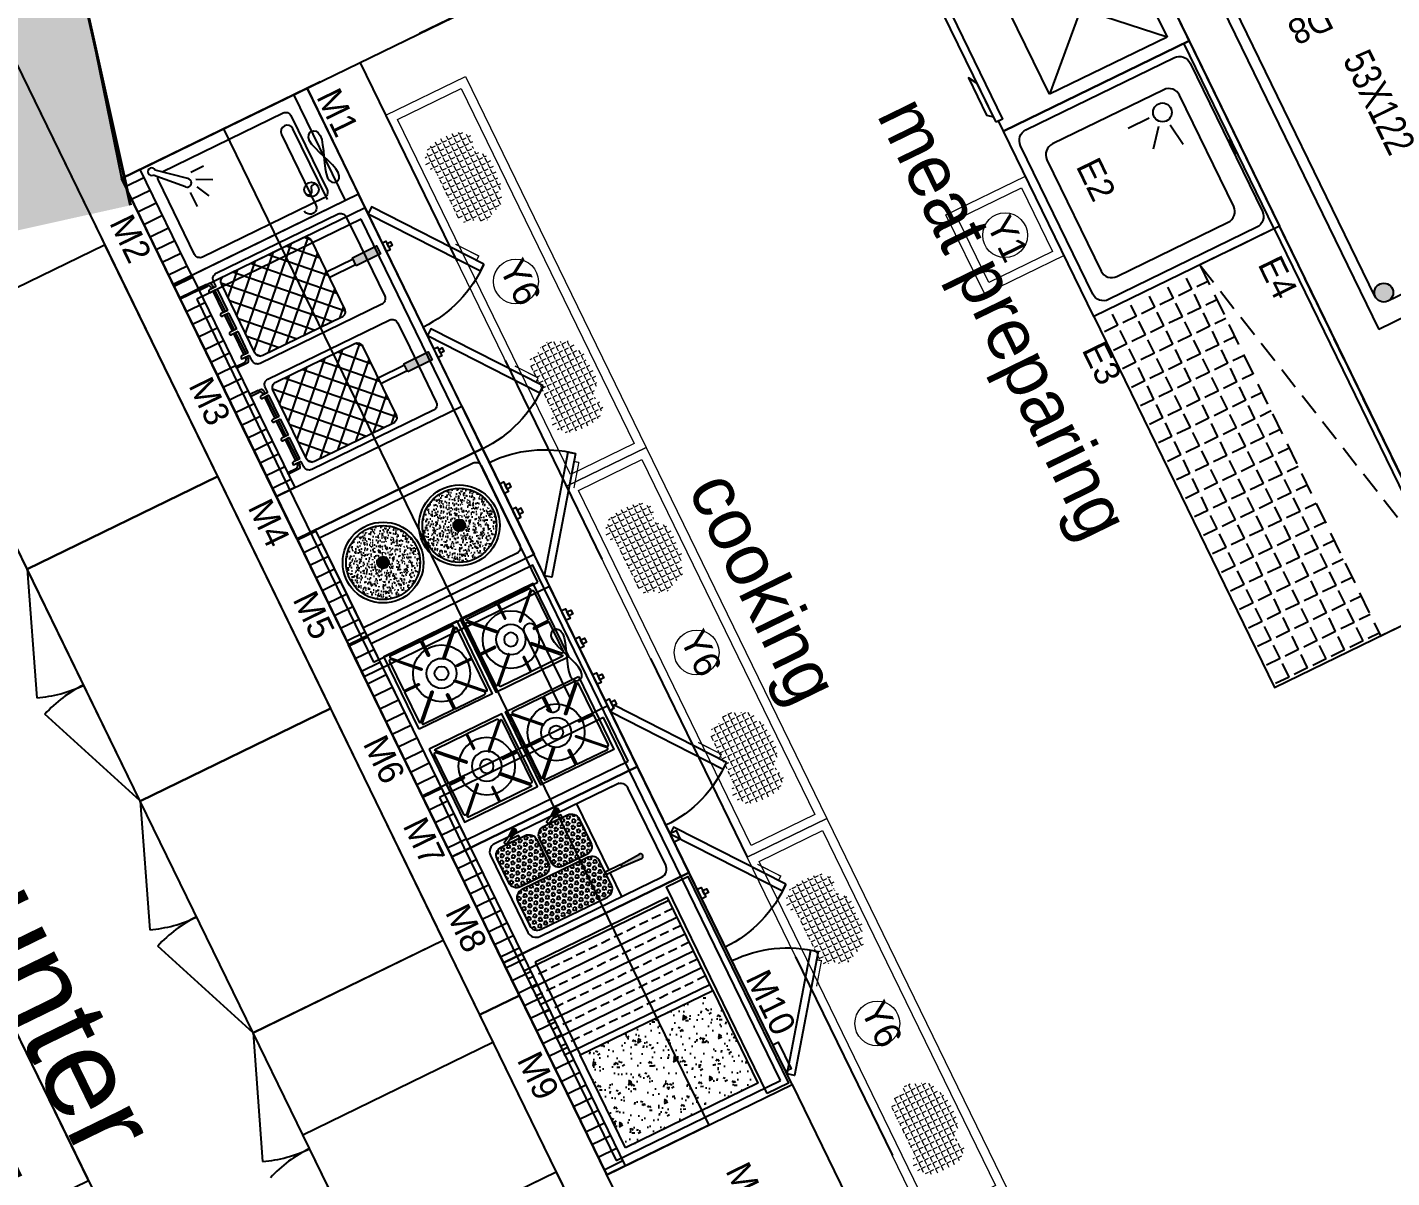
# Model space of a CAD drawing. Header units: millimetres. Extents: x 32582 to 41721, y -247935 to -234947.
# Drawn here: x 38677.3 to 39140.2, y -244604.9 to -244214.6 of the extents above; entities that cross this region are included whole.
import ezdxf
from ezdxf.enums import TextEntityAlignment as Align

# ---------------------------------------------------------------- set-up
doc = ezdxf.new("R2010")
doc.units = ezdxf.units.MM
doc.header["$LTSCALE"] = 300
doc.header["$MEASUREMENT"] = 0
for name, pattern in [('DASHED', [19.05, 12.7, -6.35]), ('DGN Style 4', [1.902655, 0.950733, -0.475367, 0.001188, -0.475367]), ('HIDDEN', [0.375, 0.25, -0.125]), ('HIDDENX2', [19.05, 12.7, -6.35])]:
    doc.linetypes.add(name, pattern=pattern)
for name, color, linetype in [('002 Çizgi', 7, 'Continuous'), ('CIHAZ', 2, 'Continuous'), ('I-FURNITURE', 2, 'Continuous'), ('ID-facade', 1, 'Continuous'), ('kapı ABD', 55, 'Continuous'), ('Kitchen-wall', 3, 'Continuous'), ('Kıtc-002 Çizgi', 7, 'Continuous'), ('S2000-002 Çizgi', 7, 'Continuous'), ('Sktürk_Çizgi', 7, 'Continuous')]:
    doc.layers.add(name, color=color, linetype=linetype)
for name, color, linetype, lineweight in [('A-_FNSH----_H-', 8, 'Continuous', 0), ('G-GRID_A', 1, 'DGN Style 4', 0), ('GRC-yer ızgarası', 40, 'Continuous', 15), ('MINORTEXT', 1, 'Continuous', 13), ('TDME_Fave_column_L3$0$A-_CONC----_E-', 3, 'Continuous', 40)]:
    doc.layers.add(name, color=color, linetype=linetype, lineweight=lineweight)
doc.layers.add('LEASE LINE', color=7, linetype='DGN Style 4', lineweight=30, true_color=0xf60929)
doc.styles.add('MINORTEXT', font='arial.ttf', dxfattribs={"height": 0.36})
doc.styles.get("Standard").update_dxf_attribs({"font": 'arial.ttf'})
doc.styles.add('style1', font='turkce.shx', dxfattribs={"height": 100})
doc.styles.add('TAKSİM', font='GOTHIC.TTF', dxfattribs={"height": 20})

# ---------------------------------------------------------------- blocks, each defined once
blk = doc.blocks.new('A$C0F9524AD')
at = {"layer": 'Sktürk_Çizgi'}
for points in [[(28.7, 57.61, 1), (27.03, 57.61), (27.4, 50.35), (28.33, 50.35)], [(2.19, 39.17, 1), (0.72, 38.39), (2.1, 36.57), (2.93, 37.01)], [(2.19, 23.14, 1), (0.72, 22.36), (2.1, 20.54), (2.93, 20.97)]]:
    blk.add_hatch(color=256, dxfattribs=at).paths.add_polyline_path(points)
h = blk.add_hatch(dxfattribs=at)
h.set_pattern_fill('HEX', color=256, scale=0.2, angle=180, style=0)
h.set_pattern_definition([(360, (-3709.6624, 5056.9235), (-1e-16, -1.099852), [0.635, -1.27]), (240, (-3709.6624, 5056.9235), (-0.95249977, 0.549926), [0.635, -1.27]), (300, (-3709.0274, 5056.9235), (-0.95249977, -0.549926), [0.635, -1.27])])
h.paths.add_polyline_path([(16.36, 29.47, 0.414214), (19.36, 32.47), (19.36, 41.47, 0.414214), (16.36, 44.47), (7.36, 44.47, 0.414214), (4.36, 41.47), (4.36, 32.47, 0.414214), (7.36, 29.47)])
h = blk.add_hatch(dxfattribs=at)
h.set_pattern_fill('HEX', color=256, scale=0.2, angle=180, style=0)
h.set_pattern_definition([(180, (3749.3886, 5040.9235), (-1e-16, -1.099852), [0.635, -1.27]), (300, (3749.3886, 5040.9235), (0.95249977, 0.549926), [0.635, -1.27]), (240, (3748.7536, 5040.9235), (0.95249977, -0.549926), [0.635, -1.27])])
h.paths.add_polyline_path([(32.36, 13.47, 0.414214), (35.36, 16.47), (35.36, 41.47, 0.414214), (32.36, 44.47), (23.36, 44.47, 0.414214), (20.36, 41.47), (20.36, 16.47, 0.414214), (23.36, 13.47)])
h = blk.add_hatch(dxfattribs=at)
h.set_pattern_fill('HEX', color=256, scale=0.2, angle=180, style=0)
h.set_pattern_definition([(360, (-3709.6624, 5040.9235), (-1e-16, -1.099852), [0.635, -1.27]), (240, (-3709.6624, 5040.9235), (-0.95249977, 0.549926), [0.635, -1.27]), (300, (-3709.0274, 5040.9235), (-0.95249977, -0.549926), [0.635, -1.27])])
h.paths.add_polyline_path([(16.36, 13.47, 0.414214), (19.36, 16.47), (19.36, 25.47, 0.414214), (16.36, 28.47), (7.36, 28.47, 0.414214), (4.36, 25.47), (4.36, 16.47, 0.414214), (7.36, 13.47)])
h = blk.add_hatch(dxfattribs=at)
h.set_pattern_fill('ANSI31', color=256, scale=1.5, angle=225, style=0)
h.set_pattern_definition([(270, (3692.638, 5064.124), (4.7625, -1e-15), [])])
h.paths.add_polyline_path([(0, 7), (0, 0), (40, 0), (40, 7)])
for p, q in [((27.4, 50.35), (27.03, 57.61)), ((28.33, 50.35), (28.7, 57.61)), ((27.4, 50.35), (28.33, 50.35)), ((27.4, 45.97), (2.32, 45.97)), ((37.32, 45.97), (28.33, 45.97)), ((2.1, 36.57), (0.72, 38.39)), ((2.93, 37.01), (2.19, 39.17)), ((2.1, 36.57), (2.93, 37.01)), ((2.1, 20.54), (0.72, 22.36)), ((2.1, 20.54), (2.93, 20.97)), ((2.93, 20.97), (2.19, 23.14))]:
    blk.add_line(p, q, dxfattribs=at)
for points in [[(40, 70), (0, 70), (0, 0), (40, 0)], [(28.5, 70), (25.22, 70), (25.22, 72.31), (28.5, 72.31)], [(40, 0), (0, 0), (0, 7), (40, 7)]]:
    blk.add_lwpolyline(points, close=True, dxfattribs=at)
for points in [[(37.32, 52.32), (37.32, 60.97, 0.414214), (34.32, 63.97), (5.32, 63.97, 0.414214), (2.32, 60.97), (2.32, 52.4)], [(2.32, 61.97), (2.32, 14.97, 0.414214), (5.32, 11.97), (34.32, 11.97, 0.414214), (37.32, 14.97), (37.32, 52.32)]]:
    blk.add_lwpolyline(points, format="xyb", dxfattribs=at)
for points in [[(27.4, 50.35), (27.4, 44.47), (28.33, 44.47), (28.33, 50.35)], [(4.28, 34.46), (4.28, 39.54), (3.34, 39.54), (3.34, 36.22)], [(4.28, 38.95), (4.28, 39.54)], [(2.1, 36.57), (3.45, 34.03), (4.28, 34.46), (2.93, 37.01)], [(4.28, 18.43), (4.28, 23.51), (3.34, 23.51), (3.34, 20.19)], [(4.28, 22.92), (4.28, 23.51)], [(2.1, 20.54), (3.45, 17.99), (4.28, 18.43), (2.93, 20.97)]]:
    blk.add_lwpolyline(points, dxfattribs=at)
for points in [[(7.36, 44.47), (16.36, 44.47, -0.414214), (19.36, 41.47), (19.36, 32.47, -0.414214), (16.36, 29.47), (7.36, 29.47, -0.414214), (4.36, 32.47), (4.36, 41.47, -0.414214)], [(32.36, 44.47), (23.36, 44.47, 0.414214), (20.36, 41.47), (20.36, 16.47, 0.414214), (23.36, 13.47), (32.36, 13.47, 0.414214), (35.36, 16.47), (35.36, 41.47, 0.414214)], [(7.36, 28.47), (16.36, 28.47, -0.414214), (19.36, 25.47), (19.36, 16.47, -0.414214), (16.36, 13.47), (7.36, 13.47, -0.414214), (4.36, 16.47), (4.36, 25.47, -0.414214)]]:
    blk.add_lwpolyline(points, format="xyb", close=True, dxfattribs=at)
for centre, start, end in [((27.86, 57.61), 341.437, 198.563), ((1.46, 38.78), 9.3801, 226.506), ((1.46, 22.75), 9.3801, 226.506)]:
    blk.add_arc(centre, 0.835, start, end, dxfattribs=at)
blk = doc.blocks.new('A$C604B7618')
at = {"layer": 'Kıtc-002 Çizgi'}
blk.add_lwpolyline([(0, 30.57), (30.57, 30.57), (30.57, 0), (0, 0), (0, 30.57)], dxfattribs=at)
blk.add_lwpolyline([(15.55, 29.52), (15.55, 23.44, -0.414214), (15.34, 23.23), (15.23, 23.23, -0.414214), (15.02, 23.44), (15.02, 29.52), (2.68, 29.52, 0.668179), (2.31, 28.63), (10.81, 20.13, -0.810443), (10.38, 19.82), (1.59, 28.61, 0.668179), (1.05, 28.39), (1.05, 15.55), (7.13, 15.55, -0.414214), (7.34, 15.34), (7.34, 15.23, -0.414214), (7.13, 15.02), (1.05, 15.02), (1.05, 2.68, 0.668179), (1.94, 2.31), (10.43, 10.81, -0.810443), (10.75, 10.38), (1.96, 1.59, 0.668179), (2.18, 1.05), (15.02, 1.05), (15.02, 7.13, -0.414214), (15.23, 7.34), (15.34, 7.34, -0.414214), (15.55, 7.13), (15.55, 1.05), (27.88, 1.05, 0.668179), (28.26, 1.94), (19.76, 10.43, -0.810443), (20.19, 10.75), (28.98, 1.96, 0.668179), (29.52, 2.18), (29.52, 15.02), (23.44, 15.02, -0.414214), (23.23, 15.23), (23.23, 15.34, -0.414214), (23.44, 15.55), (29.52, 15.55), (29.52, 28.39, 0.668179), (28.98, 28.61), (20.19, 19.82, -0.810443), (19.76, 20.13), (28.26, 28.63, 0.668179), (27.88, 29.52)], format="xyb", close=True, dxfattribs=at)
for radius in [10.75, 5.66, 2.6]:
    blk.add_circle((15.28, 13.8), radius, dxfattribs=at)
blk = doc.blocks.new('A$C7A250C34')
at = {"layer": 'S2000-002 Çizgi'}
h = blk.add_hatch(dxfattribs=at)
h.set_pattern_fill('ANSI31', color=256, scale=1.5, angle=45, style=0)
h.set_pattern_definition([(90, (-2508.419, -6412.801), (-4.7625, 9e-16), [])])
h.paths.add_polyline_path([(0, 72.92), (0, 65.92), (80, 65.92), (80, 72.92)])
for points in [[(0, 2.92), (80, 2.92), (80, 72.92), (0, 72.92)], [(80, 65.92), (0, 65.92), (0, 72.92), (80, 72.92)], [(3, 4.92), (77, 4.92), (77, 65.92), (3, 65.92)], [(21.2, 2.92), (24.84, 2.92), (24.84, 1.46), (21.2, 1.46)], [(22.17, 1.46), (23.62, 1.46), (23.62, 0), (22.17, 0)], [(31.05, 2.92), (34.69, 2.92), (34.69, 1.46), (31.05, 1.46)], [(32.02, 1.46), (33.47, 1.46), (33.47, 0), (32.02, 0)], [(44.56, 2.92), (48.2, 2.92), (48.2, 1.46), (44.56, 1.46)], [(45.52, 1.46), (46.98, 1.46), (46.98, 0), (45.52, 0)], [(55.2, 2.92), (58.84, 2.92), (58.84, 1.46), (55.2, 1.46)], [(56.16, 1.46), (57.62, 1.46), (57.62, 0), (56.16, 0)]]:
    blk.add_lwpolyline(points, close=True, dxfattribs=at)
at = {"layer": 'S2000-002 Çizgi', "yscale": 0.8999999999996362}
for p, xscale, zscale in [((36.24, 36.4), -0.8999999999996362, 0.9), ((43.76, 36.4), 0.8999999999996362, 0.8999999999996362)]:
    blk.add_blockref('A$C604B7618', p, dxfattribs=dict(at, xscale=xscale, zscale=zscale))
at = {"layer": 'S2000-002 Çizgi', "yscale": 0.8999999999996362, "rotation": 180}
for p, xscale, zscale in [((36.24, 35.06), 0.8999999999996362, 0.8999999999996362), ((43.76, 35.06), -0.8999999999996362, 0.9)]:
    blk.add_blockref('A$C604B7618', p, dxfattribs=dict(at, xscale=xscale, zscale=zscale))
blk = doc.blocks.new('A$C06B47ABF')
at = {"layer": 'S2000-002 Çizgi'}
h = blk.add_hatch(dxfattribs=at)
h.set_pattern_fill('ANSI31', color=256, scale=1.5, angle=45, style=0)
h.set_pattern_definition([(90, (-4587.7595, -5286.238), (-4.7625, 9e-16), [])])
h.paths.add_polyline_path([(0, 72.92), (0, 65.92), (40, 65.92), (40, 72.92)])
h = blk.add_hatch(dxfattribs=at)
h.set_pattern_fill('AR-CONC', color=256, scale=0.02, angle=45, style=0)
h.set_pattern_definition([(95, (-5703.9023, -5408.366), (2.801893, 2.3510676), [0.381, -4.191]), (40, (-5703.9023, -5408.366), (-3.2003578, 2.2035401), [0.3048, -3.3528]), (145.451, (-5703.6688, -5408.17), (-0.3984432, 4.5546047), [0.3238, -3.5618]), (91.1842, (-5704.6207, -5407.6476), (4.4282049, 3.2390683), [0.5715, -6.2865]), (141.6356, (-5704.2517, -5407.3777), (-0.141723, 6.8565286), [0.4857, -5.3427]), (36.184, (-5704.621, -5407.6476), (-0.1417114, 6.8565277), [0.4572, -5.0292]), (66, (-5704.082, -5407.468), (3.590411, 0.6979054), [0.381, -4.191]), (11, (-5704.082, -5407.468), (-1.7307985, 3.4788239), [0.3048, -3.3528]), (116.4514, (-5703.7827, -5407.41), (1.8596008, 4.1767291), [0.3238, -3.5618]), (82.5, (-5703.9023, -5408.366), (-1.15210938, 1.23946827), [0, -3.31216, 0, -3.4036, 0, -3.3655]), (52.5, (-5703.9023, -5408.366), (-0.47179455, 2.36174), [0, -1.94056, 0, -3.23596, 0, -1.2827]), (12.5, (-5704.7033, -5409.1671), (1.99855726, 1.8365239), [0, -1.27, 0, -3.9624, 0, -5.2578]), (2.5, (-5705.0626, -5409.5263), (1.7352781, 2.45444786), [0, -1.651, 0, -2.63144, 0, -3.7338])])
h.paths.add_polyline_path([(7.43, 50.2, 1), (32.57, 50.2, 1)])
h.paths.add_polyline_path([(22, 50.2, -1), (18, 50.2, -1)], flags=16)
h = blk.add_hatch(color=256, dxfattribs=at)
edge = h.paths.add_edge_path()
edge.add_arc((20, 50.2), 2, 0, 360)
h = blk.add_hatch(dxfattribs=at)
h.set_pattern_fill('AR-CONC', color=256, scale=0.02, angle=45, style=0)
h.set_pattern_definition([(95, (-5703.9023, -5437.1723), (2.801893, 2.3510676), [0.381, -4.191]), (40, (-5703.9023, -5437.1723), (-3.2003578, 2.2035401), [0.3048, -3.3528]), (145.451, (-5703.6688, -5436.9764), (-0.3984432, 4.5546047), [0.3238, -3.5618]), (91.1842, (-5704.6207, -5436.454), (4.4282049, 3.2390683), [0.5715, -6.2865]), (141.6356, (-5704.2517, -5436.184), (-0.141723, 6.8565286), [0.4857, -5.3427]), (36.184, (-5704.621, -5436.454), (-0.1417114, 6.8565277), [0.4572, -5.0292]), (66, (-5704.082, -5436.2743), (3.590411, 0.6979054), [0.381, -4.191]), (11, (-5704.082, -5436.2743), (-1.7307985, 3.4788239), [0.3048, -3.3528]), (116.4514, (-5703.7827, -5436.216), (1.8596008, 4.1767291), [0.3238, -3.5618]), (82.5, (-5703.9023, -5437.1723), (-1.15210938, 1.23946827), [0, -3.31216, 0, -3.4036, 0, -3.3655]), (52.5, (-5703.9023, -5437.1723), (-0.47179455, 2.36174), [0, -1.94056, 0, -3.23596, 0, -1.2827]), (12.5, (-5704.7033, -5437.9733), (1.99855726, 1.8365239), [0, -1.27, 0, -3.9624, 0, -5.2578]), (2.5, (-5705.0626, -5438.3325), (1.7352781, 2.45444786), [0, -1.651, 0, -2.63144, 0, -3.7338])])
h.paths.add_polyline_path([(7.43, 21.4, 1), (32.57, 21.4, 1)])
h.paths.add_polyline_path([(22, 21.4, -1), (18, 21.4, -1)], flags=16)
h = blk.add_hatch(color=256, dxfattribs=at)
edge = h.paths.add_edge_path()
edge.add_arc((20, 21.4), 2, 0, 360)
for points in [[(0, 72.92), (40, 72.92), (40, 2.92), (0, 2.92)], [(0, 65.92), (40, 65.92), (40, 2.92), (0, 2.92)], [(16.98, 2.92), (13.33, 2.92), (13.33, 1.46), (16.98, 1.46)], [(16.01, 1.46), (14.55, 1.46), (14.55, 0), (16.01, 0)], [(23.02, 2.92), (26.67, 2.92), (26.67, 1.46), (23.02, 1.46)], [(23.99, 1.46), (25.45, 1.46), (25.45, 0), (23.99, 0)]]:
    blk.add_lwpolyline(points, close=True, dxfattribs=at)
blk.add_lwpolyline([(3, 65.92), (37, 65.92), (37, 7.92, -0.414214), (35, 5.92), (5, 5.92, -0.414214), (3, 7.92)], format="xyb", close=True, dxfattribs=at)
for centre, radius in [((20, 50.2), 13.71), ((20, 50.2), 12.57), ((20, 50.2), 2), ((20, 21.4), 13.71), ((20, 21.4), 12.57), ((20, 21.4), 2)]:
    blk.add_circle(centre, radius, dxfattribs=at)
blk = doc.blocks.new('A$C0251348C')
at = {"layer": 'S2000-002 Çizgi'}
h = blk.add_hatch(dxfattribs=at)
h.set_pattern_fill('ANSI31', color=256, scale=1.5, angle=45, style=0)
h.set_pattern_definition([(90, (-4825.414, -5279.878), (-4.7625, 9e-16), [])])
h.paths.add_polyline_path([(80, 65.92), (80, 72.92), (0, 72.92), (0, 65.92)])
h = blk.add_hatch(dxfattribs=at)
h.set_pattern_fill('ANSI33', color=256, angle=45, style=0)
h.set_pattern_definition([(90, (-3755.852, -9482.9886), (-6.35, 1e-15), []), (90, (-3752.677, -9479.8136), (-6.35, 1e-15), [3.175, -1.5875])])
h.paths.add_polyline_path([(40.53, 68.21), (40.53, 13.21), (75.53, 13.21), (75.53, 68.21)])
h = blk.add_hatch(dxfattribs=at)
h.set_pattern_fill('AR-CONC', color=256, scale=0.05, angle=45, style=0)
h.set_pattern_definition([(95, (-2766.7265, -4986.208), (7.004733, 5.877669), [0.9525, -10.4775]), (40, (-2766.726, -4986.208), (-8.000894, 5.50885), [0.762, -8.382]), (145.451, (-2766.143, -4985.718), (-0.996108, 11.386512), [0.8095, -8.9045]), (91.1842, (-2768.523, -4984.412), (11.070512, 8.09767), [1.42875, -15.71625]), (141.6356, (-2767.6, -4983.737), (-0.354307, 17.141322), [1.21425, -13.35675]), (36.184, (-2768.523, -4984.412), (-0.35428, 17.14132), [1.143, -12.573]), (66, (-2767.1755, -4983.963), (8.976028, 1.744763), [0.9525, -10.4775]), (11, (-2767.1755, -4983.963), (-4.326996, 8.69706), [0.762, -8.382]), (116.4514, (-2766.4275, -4983.817), (4.649002, 10.441823), [0.8095, -8.9045]), (82.5, (-2766.7265, -4986.2078), (-2.8802735, 3.0986707), [0, -8.2804, 0, -8.509, 0, -8.41375]), (52.5, (-2766.7265, -4986.208), (-1.1794864, 5.90435), [0, -4.8514, 0, -8.0899, 0, -3.20675]), (12.5, (-2768.729, -4988.2104), (4.9963932, 4.5913098), [0, -3.175, 0, -9.906, 0, -13.1445]), (2.5, (-2769.627, -4989.1084), (4.338195, 6.1361196), [0, -4.1275, 0, -6.5786, 0, -9.3345])])
h.paths.add_polyline_path([(40.53, 13.21), (40.53, 63.21), (5.53, 63.21), (5.53, 13.21)])
for points in [[(0, 72.92), (80, 72.92), (80, 65.92), (0, 65.92)], [(0, 2.92), (80, 2.92), (80, 72.92), (0, 72.92)], [(5.53, 63.21), (40.53, 63.21), (40.53, 13.21), (5.53, 13.21)], [(75.53, 63.21), (40.53, 63.21), (40.53, 13.21), (75.53, 13.21)], [(1, 11.92), (79, 11.92), (79, 3.92), (1, 3.92)], [(5, 2.92), (15, 2.92), (15, 0.92), (5, 0.92)], [(70.06, 2.92), (73.7, 2.92), (73.7, 1.46), (70.06, 1.46)], [(71.02, 1.46), (72.48, 1.46), (72.48, 0), (71.02, 0)]]:
    blk.add_lwpolyline(points, close=True, dxfattribs=at)
blk = doc.blocks.new('A$C063E11E5')
at = {"layer": 'S2000-002 Çizgi'}
h = blk.add_hatch(dxfattribs=at)
h.set_pattern_fill('ANSI31', color=256, scale=1.5, angle=45, style=0)
h.set_pattern_definition([(90, (-3458.603, -4993.7387), (-4.7625, 9e-16), [])])
h.paths.add_polyline_path([(0, 72.62), (0, 65.62), (80, 65.62), (80, 72.62)])
h = blk.add_hatch(color=256, dxfattribs=at)
h.paths.add_polyline_path([(35, 61.8), (35, 62.44), (35, 65.62), (34.36, 65.62), (34.36, 62.44, -0.414214), (33.36, 61.44), (33, 61.44), (33, 60.8), (34, 60.8, 0.414214)])
h.paths.add_polyline_path([(32, 61.44), (24, 61.44), (24, 60.8), (32, 60.8)])
h.paths.add_polyline_path([(23, 61.44), (17, 61.44), (17, 60.8), (23, 60.8)])
h.paths.add_polyline_path([(16, 61.44), (8, 61.44), (8, 60.8), (16, 60.8)])
h.paths.add_polyline_path([(5.64, 62.44), (5.64, 65.62), (5, 65.62), (5, 61.8, 0.414214), (6, 60.8), (6.64, 60.8), (7, 60.8), (7, 61.44), (6.64, 61.44, -0.414214)])
h = blk.add_hatch(color=256, dxfattribs=at)
h.paths.add_polyline_path([(75, 61.8), (75, 62.44), (75, 65.62), (74.36, 65.62), (74.36, 62.44, -0.414214), (73.36, 61.44), (73, 61.44), (73, 60.8), (74, 60.8, 0.414214)])
h.paths.add_polyline_path([(72, 61.44), (64, 61.44), (64, 60.8), (72, 60.8)])
h.paths.add_polyline_path([(63, 61.44), (57, 61.44), (57, 60.8), (63, 60.8)])
h.paths.add_polyline_path([(56, 61.44), (48, 61.44), (48, 60.8), (56, 60.8)])
h.paths.add_polyline_path([(45.64, 62.44), (45.64, 65.62), (45, 65.62), (45, 61.8, 0.414214), (46, 60.8), (46.64, 60.8), (47, 60.8), (47, 61.44), (46.64, 61.44, -0.414214)])
h = blk.add_hatch(dxfattribs=at)
h.set_pattern_fill('ANSI37', color=256, scale=1.5, style=0)
h.set_pattern_definition([(45, (-3527.4763, -4981.5224), (-3.367596, 3.367596), []), (135, (-3527.4763, -4981.5224), (-3.367596, -3.367596), [])])
h.paths.add_polyline_path([(35, 55.84, 0.414214), (33, 57.84), (7, 57.84, 0.414214), (5, 55.84), (5, 26.01, 0.414214), (7, 24.01), (33, 24.01, 0.414214), (35, 26.01)])
h = blk.add_hatch(dxfattribs=at)
h.set_pattern_fill('ANSI37', color=256, scale=1.5, style=0)
h.set_pattern_definition([(45, (-3487.4763, -4981.5224), (-3.367596, 3.367596), []), (135, (-3487.4763, -4981.5224), (-3.367596, -3.367596), [])])
h.paths.add_polyline_path([(75, 55.84, 0.414214), (73, 57.84), (47, 57.84, 0.414214), (45, 55.84), (45, 26.01, 0.414214), (47, 24.01), (73, 24.01, 0.414214), (75, 26.01)])
for points in [[(18.49, 14.01), (21.51, 14.01), (21.51, 4.84), (18.49, 4.84)], [(58.49, 14.01), (61.51, 14.01), (61.51, 4.84), (58.49, 4.84)]]:
    blk.add_hatch(color=256, dxfattribs=at).paths.add_polyline_path(points)
for p, q in [((5, 61.8), (5, 65.62)), ((5, 65.62), (5.64, 65.62)), ((5.64, 65.62), (5.64, 62.44)), ((34.36, 65.62), (34.36, 62.44)), ((35, 65.62), (34.36, 65.62)), ((35, 62.44), (35, 65.62)), ((45, 65.62), (45.64, 65.62)), ((45, 61.8), (45, 65.62)), ((45.64, 65.62), (45.64, 62.44)), ((75, 65.62), (74.36, 65.62)), ((74.36, 65.62), (74.36, 62.44)), ((75, 62.44), (75, 65.62)), ((6.64, 60.8), (6, 60.8)), ((6.64, 61.44), (7, 61.44)), ((7, 60.8), (6.64, 60.8)), ((7, 59.84), (7, 62.32)), ((8, 59.84), (8, 62.32)), ((8, 61.44), (16, 61.44)), ((16, 60.8), (8, 60.8)), ((16, 59.84), (16, 62.32)), ((17, 59.84), (17, 62.32)), ((17, 61.44), (23, 61.44)), ((23, 60.8), (17, 60.8)), ((23, 59.84), (23, 62.32)), ((24, 59.84), (24, 62.32)), ((24, 61.44), (32, 61.44)), ((32, 60.8), (24, 60.8)), ((32, 59.84), (32, 62.32)), ((33, 59.84), (33, 62.32)), ((33, 61.44), (33.36, 61.44)), ((34, 60.8), (33, 60.8)), ((35, 62.44), (35, 61.8)), ((46.64, 60.8), (46, 60.8)), ((46.64, 61.44), (47, 61.44)), ((47, 60.8), (46.64, 60.8)), ((47, 59.84), (47, 62.32)), ((48, 59.84), (48, 62.32)), ((48, 61.44), (56, 61.44)), ((56, 60.8), (48, 60.8)), ((56, 59.84), (56, 62.32)), ((57, 59.84), (57, 62.32)), ((57, 61.44), (63, 61.44)), ((63, 60.8), (57, 60.8)), ((63, 59.84), (63, 62.32)), ((64, 59.84), (64, 62.32)), ((64, 61.44), (72, 61.44)), ((72, 60.8), (64, 60.8)), ((72, 59.84), (72, 62.32)), ((73, 59.84), (73, 62.32)), ((73, 61.44), (73.36, 61.44)), ((74, 60.8), (73, 60.8)), ((75, 62.44), (75, 61.8))]:
    blk.add_line(p, q, dxfattribs=at)
for points in [[(0, 72.62), (80, 72.62), (80, 65.62), (0, 65.62)], [(0, 2.62), (80, 2.62), (80, 72.62), (0, 72.62)], [(19, 24.01), (19, 14.01), (21, 14.01), (21, 24.01)], [(59, 24.01), (59, 14.01), (61, 14.01), (61, 24.01)], [(18.49, 14.01), (21.51, 14.01), (21.51, 4.84), (18.49, 4.84)], [(58.49, 14.01), (61.51, 14.01), (61.51, 4.84), (58.49, 4.84)], [(18.36, 2.62), (21.64, 2.62), (21.64, 1.31), (18.36, 1.31)], [(19.34, 1.31), (20.66, 1.31), (20.66, 0), (19.34, 0)], [(58.36, 2.62), (61.64, 2.62), (61.64, 1.31), (58.36, 1.31)], [(59.34, 1.31), (60.66, 1.31), (60.66, 0), (59.34, 0)]]:
    blk.add_lwpolyline(points, close=True, dxfattribs=at)
for points in [[(29, 9.84), (5, 9.84, -0.414214), (3, 11.84), (3, 57.84, -0.414214), (5, 59.84), (7, 59.84)], [(33, 59.84), (35, 59.84, -0.414214), (37, 57.84), (37, 11.84, -0.414214), (35, 9.84), (29, 9.84)], [(69, 9.84), (45, 9.84, -0.414214), (43, 11.84), (43, 57.84, -0.414214), (45, 59.84), (47, 59.84)], [(73, 59.84), (75, 59.84, -0.414214), (77, 57.84), (77, 11.84, -0.414214), (75, 9.84), (69, 9.84)]]:
    blk.add_lwpolyline(points, format="xyb", dxfattribs=at)
for points in [[(7, 57.84), (33, 57.84, -0.414214), (35, 55.84), (35, 26.01, -0.414214), (33, 24.01), (7, 24.01, -0.414214), (5, 26.01), (5, 55.84, -0.414214)], [(47, 57.84), (73, 57.84, -0.414214), (75, 55.84), (75, 26.01, -0.414214), (73, 24.01), (47, 24.01, -0.414214), (45, 26.01), (45, 55.84, -0.414214)]]:
    blk.add_lwpolyline(points, format="xyb", close=True, dxfattribs=at)
for points in [[(8, 59.84), (16, 59.84)], [(17, 59.84), (23, 59.84)], [(24, 59.84), (32, 59.84)], [(48, 59.84), (56, 59.84)], [(57, 59.84), (63, 59.84)], [(64, 59.84), (72, 59.84)]]:
    blk.add_lwpolyline(points, dxfattribs=at)
for centre, radius, start, end in [((6, 61.8), 1, 180, 270), ((6.64, 62.44), 1, 180, 270), ((7.5, 62.32), 0.5, 0, 180), ((16.5, 62.32), 0.5, 0, 180), ((23.5, 62.32), 0.5, 0, 180), ((32.5, 62.32), 0.5, 0, 180), ((33.36, 62.44), 1, 270, 0), ((34, 61.8), 1, 270, 0), ((46, 61.8), 1, 180, 270), ((46.64, 62.44), 1, 180, 270), ((47.5, 62.32), 0.5, 0, 180), ((56.5, 62.32), 0.5, 0, 180), ((63.5, 62.32), 0.5, 0, 180), ((72.5, 62.32), 0.5, 0, 180), ((73.36, 62.44), 1, 270, 0), ((74, 61.8), 1, 270, 0)]:
    blk.add_arc(centre, radius, start, end, dxfattribs=at)
blk = doc.blocks.new('A$C2416744A')
at = {"layer": 'S2000-002 Çizgi'}
h = blk.add_hatch(dxfattribs=at)
h.set_pattern_fill('ANSI31', color=256, scale=1.5, angle=45, style=0)
h.set_pattern_definition([(90, (-4587.7595, -5289.154), (-4.7625, 9e-16), [])])
h.paths.add_polyline_path([(0, 70), (0, 63), (40, 63), (40, 70)])
for p, q in [((27.91, 51.73), (36.31, 59.85)), ((30.08, 49.76), (37.58, 58.49)), ((25.46, 51.14), (20.22, 51.14)), ((26.21, 48.25), (21.72, 45.9)), ((28.78, 47.4), (26.1, 42.37)), ((31.67, 47.93), (31.67, 43.12)), ((0, 5), (40, 5))]:
    blk.add_line(p, q, dxfattribs=at)
for points in [[(0, 70), (40, 70), (40, 0), (0, 0)], [(0, 63), (40, 63), (40, 0), (0, 0)]]:
    blk.add_lwpolyline(points, close=True, dxfattribs=at)
blk.add_lwpolyline([(36, 56.65), (36, 11, -0.414214), (34, 9), (6, 9, -0.414214), (4, 11), (4, 57, -0.414214), (6, 59), (34, 59, -0.145604), (35.09, 58.67)], format="xyb", dxfattribs=at)
blk.add_circle((8.4, 13.7), 2.47, dxfattribs=at)
for centre, radius, start, end in [((37.6, 59.78), 1.3, 268.9007, 177.1776), ((28.92, 50.66), 1.47, 133.1148, 322.3324), ((8.4, 14.94), 1.24, 90, 270), ((8.4, 12.47), 1.24, 270, 90)]:
    blk.add_arc(centre, radius, start, end, dxfattribs=at)
blk = doc.blocks.new('A$C1ED519BD')
at = {"layer": '002 Çizgi', "color": 7}
for points in [[(0, 27.82), (0, 97.82), (188, 97.82), (188, 27.82)], [(16.44, 30.84), (17.9, 31.01), (19.6, 31.47), (21.46, 32.11), (23.41, 32.84), (25.36, 33.58), (27.22, 34.22), (28.93, 34.67), (30.38, 34.85), (31.53, 34.67), (32.34, 34.22), (32.83, 33.58), (33, 32.84), (32.83, 32.11), (32.34, 31.47), (31.53, 31.01), (30.38, 30.84), (28.93, 31.01), (27.22, 31.47), (25.36, 32.11), (23.41, 32.84), (21.46, 33.58), (19.6, 34.22), (17.9, 34.67), (16.44, 34.85), (15.3, 34.67), (14.48, 34.22), (13.99, 33.58), (13.83, 32.84), (13.99, 32.11), (14.48, 31.47), (15.3, 31.01)], [(79.96, 0), (45.85, 25.77), (47.4, 27.82), (81.51, 2.05)], [(125.94, 0), (91.83, 25.77), (93.38, 27.82), (127.49, 2.05)], [(151.31, 0.15), (185.54, 25.76), (184, 27.82), (149.77, 2.2)]]:
    blk.add_lwpolyline(points, close=True, dxfattribs=at)
blk.add_lwpolyline([(45, 97.82), (45, 27.82)], dxfattribs=at)
at = {"layer": '002 Çizgi', "color": 7, "linetype": 'DASHED'}
blk.add_lwpolyline([(48, 92.82), (185, 92.82), (185, 30.82), (48, 30.82)], close=True, dxfattribs=at)
at = {"layer": '002 Çizgi', "color": 7}
for points in [[(10.33, 42.5), (37, 42.5, 1), (37, 46.84)], [(37, 38.15), (10.33, 38.15, -1), (10.33, 42.5)]]:
    blk.add_lwpolyline(points, format="xyb", dxfattribs=at)
at = {"layer": '002 Çizgi', "color": 7, "const_width": 0.428}
for points in [[(77.72, 1.7), (76.72, 0.38), (71.09, 4.63), (69.64, 5.72)], [(123.7, 1.7), (122.7, 0.38), (117.07, 4.63), (115.62, 5.72)], [(153.56, 1.84), (154.55, 0.51), (160.21, 4.74), (161.65, 5.83)]]:
    blk.add_lwpolyline(points, dxfattribs=at)
at = {"layer": '002 Çizgi', "color": 7}
for centre, start, end in [((47.4, 27.82), 319.4908, 0), ((93.38, 27.82), 319.4908, 0), ((184, 27.82), 180, 220.245)]:
    blk.add_arc(centre, 42.75, start, end, dxfattribs=at)
blk = doc.blocks.new('A$C5B5611F4')
at = {"layer": 'CIHAZ', "color": 1}
for p, q in [((14.73, 68.47), (14.73, 47.92)), ((24.09, 58.19), (3.98, 58.19))]:
    blk.add_line(p, q, dxfattribs=at)
at = {"layer": 'CIHAZ', "color": 5, "linetype": 'DASHED'}
for p, q in [((19.82, 66.66), (62.62, 22.28)), ((62.62, 66.66), (19.82, 22.28))]:
    blk.add_line(p, q, dxfattribs=at)
at = {"layer": 'CIHAZ', "color": 5}
for points in [[(63.2, 1.82), (10.36, 1.82), (10.36, 4.32), (63.2, 4.32)], [(61.2, 1.82), (48.6, 1.82), (45.6, 0), (59.6, 0)]]:
    blk.add_lwpolyline(points, close=True, dxfattribs=at)
at = {"layer": 'CIHAZ', "color": 1}
blk.add_circle((14.73, 58.19), 7.76, dxfattribs=at)
at = {"layer": 'Sktürk_Çizgi', "linetype": 'DASHED'}
for p, q in [((19.82, 66.66), (62.62, 66.66)), ((62.62, 66.66), (62.62, 22.28)), ((19.82, 22.28), (19.82, 48.05)), ((62.62, 22.28), (19.82, 22.28))]:
    blk.add_line(p, q, dxfattribs=at)
at = {"layer": 'Sktürk_Çizgi'}
blk.add_lwpolyline([(10.36, 2.81), (0, 2.81), (0, 72.81), (67, 72.81), (67, 2.81), (63.2, 2.81)], dxfattribs=at)
at = {"layer": 'Sktürk_Çizgi', "linetype": 'DASHED'}
for centre, radius, start, end in [((11.6, 71.22), 9.4, 291.2079, 330.9566), ((11, 43.02), 10.16, 29.6907, 66.7752)]:
    blk.add_arc(centre, radius, start, end, dxfattribs=at)
blk = doc.blocks.new('A$C688B4163')
at = {"layer": 'kapı ABD'}
for p, q in [((2.37, 36, 0), (2.37, 41, 0)), ((2.43, 36.65, 0), (2.43, 41.65, 0))]:
    blk.add_line(p, q, dxfattribs=at)
at = {"layer": 'Sktürk_Çizgi'}
for p, q in [((18.25, 22.86, 0), (17.14, 30.68, 0)), ((18.25, 22.86, 0), (17.14, 30.68, 0)), ((22.06, 21.63, 0), (27.07, 27.73, 0)), ((22.06, 21.63, 0), (27.07, 27.73, 0)), ((23.73, 17.73, 0), (31.62, 17.73, 0)), ((23.73, 17.73, 0), (31.62, 17.73, 0))]:
    blk.add_line(p, q, dxfattribs=at)
at = {"layer": 'Sktürk_Çizgi', "elevation": 0}
for points in [[(2, 70), (2, 0), (0, 0), (0, 70)], [(70, 70), (70, 0), (0, 0), (0, 70)], [(70, 70), (70, 0), (0, 0), (0, 70)], [(2, 70), (2, 0), (0, 0), (0, 70)]]:
    blk.add_lwpolyline(points, close=True, dxfattribs=at)
for points in [[(67, 63), (67, 7, -0.414214), (63, 3), (7, 3, -0.414214), (3, 7), (3, 63, -0.414214), (7, 67), (63, 67, -0.414214)], [(67, 63), (67, 7, -0.414214), (63, 3), (7, 3, -0.414214), (3, 7), (3, 63, -0.414214), (7, 67), (63, 67, -0.414214)], [(61.02, 15.21), (61.02, 57.21, 0.414214), (57.02, 61.21), (15.02, 61.21, 0.414214), (11.02, 57.21), (11.02, 15.21, 0.414214), (15.02, 11.21), (57.02, 11.21, 0.414214)], [(61.02, 15.21), (61.02, 57.21, 0.414214), (57.02, 61.21), (15.02, 61.21, 0.414214), (11.02, 57.21), (11.02, 15.21, 0.414214), (15.02, 11.21), (57.02, 11.21, 0.414214)]]:
    blk.add_lwpolyline(points, format="xyb", close=True, dxfattribs=at)
at = {"layer": 'Sktürk_Çizgi'}
blk.add_circle((18.76, 17.92, 0), 3.19, dxfattribs=at)
blk.add_circle((18.76, 17.92, 0), 3.19, dxfattribs=at)
blk = doc.blocks.new('ET140')
at = {"layer": 'Sktürk_Çizgi'}
h = blk.add_hatch(dxfattribs=at)
h.set_pattern_fill('ANGLE', color=256, angle=180)
h.set_pattern_definition([(180, (70422.537, 31841.081), (-1e-11, -6.985), [5.08, -1.905]), (270, (70422.537, 31841.081), (6.985, -1e-11), [5.08, -1.905])])
h.paths.add_polyline_path([(63292.74, 28394.27), (63154.74, 28394.27), (63154.74, 28354.27), (63292.74, 28354.27)])
at = {"layer": 'Sktürk_Çizgi', "linetype": 'HIDDEN', "ltscale": 0.1}
blk.add_line((63152.74, 28394.27, 0), (63292.74, 28424.27, 0), dxfattribs=at)
at = {"layer": 'Sktürk_Çizgi', "elevation": 0}
for points in [[(63292.74, 28422.27), (63292.74, 28424.27), (63152.74, 28424.27), (63152.74, 28422.27)], [(63152.74, 28354.27), (63292.74, 28354.27), (63292.74, 28424.27), (63152.74, 28424.27)]]:
    blk.add_lwpolyline(points, close=True, dxfattribs=at)
at = {"layer": 'Sktürk_Çizgi', "linetype": 'HIDDEN', "ltscale": 0.1, "elevation": 0}
blk.add_lwpolyline([(63292.74, 28424.27), (63152.74, 28424.27), (63152.74, 28394.27), (63292.74, 28394.27)], close=True, dxfattribs=at)
blk = doc.blocks.new('Y1 30-30')
at = {"layer": 'GRC-yer ızgarası', "color": 13, "ltscale": 44}
blk.add_lwpolyline([(0, 0), (30, 0), (30, -30), (0, -30)], close=True, dxfattribs=at)
at = {"layer": 'GRC-yer ızgarası', "color": 4, "ltscale": 44}
blk.add_lwpolyline([(3, -3), (27, -3), (27, -27), (3, -27)], close=True, dxfattribs=at)
at = {"layer": 'GRC-yer ızgarası', "color": 1, "ltscale": 44}
blk.add_circle((15, -15), 7.6, dxfattribs=at)
at = {"layer": 'GRC-yer ızgarası', "ltscale": 44, "insert": (8.68, -10.23), "char_height": 9, "width": 19.6, "attachment_point": 1}
blk.add_mtext('Y1', dxfattribs=at)
blk = doc.blocks.new('Y6 140-30')
at = {"layer": 'GRC-yer ızgarası', "ltscale": 44}
h = blk.add_hatch(dxfattribs=at)
h.set_pattern_fill('ANGLE', color=160, scale=7.7, style=0)
h.set_pattern_definition([(180, (3880, 4535.4), (0, 2.1175), [1.54, -0.5775]), (90, (3880, 4535.4), (2.1175, 1e-16), [1.54, -0.5775])])
h.paths.add_polyline_path([(16.03, -15.68, -0.520567), (16.03, -13.09, -0.520567), (16.03, -10.59, -0.520567), (17.81, -8.81, -0.520567), (19.59, -7.03, -0.520567), (21.45, -8.89, -0.520567), (24.2, -8.89, -0.520567), (25.98, -7.11, -0.520567), (27.76, -5.33, -0.520567), (30.35, -5.33, -0.520567), (32.94, -5.33, -0.520567), (35.53, -5.33, -0.520567), (38.12, -5.33, -0.520567), (39.9, -7.11, -0.520567), (42.49, -7.11, -0.520567), (44.26, -8.89, -0.520567), (44.63, -11.92, -0.520567), (46.45, -13.74, -0.520567), (46.45, -16.25, -0.520567), (44.6, -18.1, -0.520567), (44.6, -20.7, -0.520567), (42.65, -22.65, -0.520567), (40.06, -22.65, -0.520567), (37.47, -22.65, -0.520567), (34.88, -22.65, -0.520567), (32.13, -22.65, -0.520567), (29.54, -22.65, -0.520567), (26.63, -22.65, -0.520567), (24.06, -22.65, -0.520567), (22.26, -24.45, -0.520567), (19.63, -24.45, -0.520567), (17.85, -22.67, -0.520567), (16.03, -20.85, -0.520567), (16.03, -18.26, -0.520567)])
h = blk.add_hatch(dxfattribs=at)
h.set_pattern_fill('ANGLE', color=160, scale=7.7, style=0)
h.set_pattern_definition([(7e-15, (-3740, 4535.4), (0, 2.1175), [1.54, -0.5775]), (90, (-3740, 4535.4), (-2.1175, 1e-16), [1.54, -0.5775])])
h.paths.add_polyline_path([(123.97, -15.68, 0.520567), (123.97, -13.09, 0.520567), (123.97, -10.59, 0.520567), (122.19, -8.81, 0.520567), (120.41, -7.03, 0.520567), (118.55, -8.89, 0.520567), (115.8, -8.89, 0.520567), (114.02, -7.11, 0.520567), (112.24, -5.33, 0.520567), (109.65, -5.33, 0.520567), (107.06, -5.33, 0.520567), (104.47, -5.33, 0.520567), (101.88, -5.33, 0.520567), (100.1, -7.11, 0.520567), (97.51, -7.11, 0.520567), (95.74, -8.89, 0.520567), (95.37, -11.92, 0.520567), (93.55, -13.74, 0.520567), (93.55, -16.25, 0.520567), (95.4, -18.1, 0.520567), (95.4, -20.7, 0.520567), (97.35, -22.65, 0.520567), (99.94, -22.65, 0.520567), (102.53, -22.65, 0.520567), (105.12, -22.65, 0.520567), (107.87, -22.65, 0.520567), (110.46, -22.65, 0.520567), (113.37, -22.65, 0.520567), (115.94, -22.65, 0.520567), (117.74, -24.45, 0.520567), (120.37, -24.45, 0.520567), (122.15, -22.67, 0.520567), (123.97, -20.85, 0.520567), (123.97, -18.26, 0.520567)])
at = {"layer": 'GRC-yer ızgarası', "color": 13, "ltscale": 44}
blk.add_lwpolyline([(0, 0), (140, 0), (140, -30), (0, -30)], close=True, dxfattribs=at)
at = {"layer": 'GRC-yer ızgarası', "color": 4, "ltscale": 44}
blk.add_lwpolyline([(3, -3), (137, -3), (137, -27), (3, -27)], close=True, dxfattribs=at)
at = {"layer": 'GRC-yer ızgarası', "color": 1, "ltscale": 44}
blk.add_circle((70, -15), 7.6, dxfattribs=at)
at = {"layer": 'GRC-yer ızgarası', "ltscale": 44, "insert": (63.17, -9.23), "char_height": 9, "width": 19.2365, "attachment_point": 1}
blk.add_mtext('Y6', dxfattribs=at)
blk = doc.blocks.new('rr5')
at = {"lineweight": -2}
h = blk.add_hatch(color=256, dxfattribs=at)
h.paths.add_polyline_path([(63607.21, 28760.31, 1), (63600.81, 28760.31, 1)])
h.paths.add_polyline_path([(63607.21, 28713.71, 1), (63600.81, 28713.71, 1)])
h = blk.add_hatch(color=256, dxfattribs=at)
h.paths.add_polyline_path([(63722.81, 28760.31, 1), (63716.41, 28760.31, 1)])
h.paths.add_polyline_path([(63716.41, 28713.71, 1), (63722.81, 28713.71, 1)])
for p, q in [((63600.81, 28760.3), (63600.81, 28713.71)), ((63719.61, 28763.51), (63604.01, 28763.51)), ((63722.81, 28760.3), (63722.81, 28713.71)), ((63719.61, 28710.51), (63604.01, 28710.51))]:
    blk.add_line(p, q)
for centre in [(63604.01, 28760.31), (63719.61, 28760.31), (63604.01, 28713.71), (63719.61, 28713.71)]:
    blk.add_circle(centre, 3.2)
at = {"style": 'style1', "width": 0.8}
blk.add_text('53X122', height=10, dxfattribs=at).set_placement((63642.42, 28735.66))

msp = doc.modelspace()

# ---------------------------------------------------------------- hatches: boundary and pattern name
at = {"layer": 'A-_FNSH----_H-'}
h = msp.add_hatch(dxfattribs=at)
h.set_pattern_fill('ANSI31', color=254, scale=0.1, angle=8.5584)
h.set_pattern_definition([(53.5583798532953, (-7346165.434784, -283285292.375552), (-0.01005578150568927, 0.00742504264700464), [])])
h.paths.add_polyline_path([(38712.3, -244275.02), (38686.25, -244157.89), (38603.27, -244176.34), (38629.33, -244293.48)])

# ---------------------------------------------------------------- linework, layer by layer
at = {"linetype": 'HIDDEN'}
msp.add_line((38709.26, -244265.91, 0), (38862.09, -244191.48, 0), dxfattribs=at)
at = {"elevation": 0}
msp.add_lwpolyline([(38697.94, -244210.44), (38709.27, -244265.91), (38862.09, -244191.48), (38838.07, -244142.17), (38697.94, -244210.44)], dxfattribs=at)
at = {"linetype": 'HIDDEN', "elevation": 0}
msp.add_lwpolyline([(38790.15, -244226.51), (39046.73, -244753.36), (38965.81, -244792.77), (38709.24, -244265.92)], close=True, dxfattribs=at)
at = {"elevation": 0}
for points in [[(38768.79, -244388.19), (38761.78, -244373.81), (38824.72, -244343.16), (38831.72, -244357.54)], [(38936.82, -244573.31), (38967.47, -244636.24), (38904.52, -244666.9), (38873.87, -244603.96)]]:
    msp.add_lwpolyline(points, close=True, dxfattribs=at)
at = {"layer": 'G-GRID_A'}
msp.add_arc((39728.58, -249049.26), 5341, 84.38848, 123.13815, dxfattribs=at)
at = {"layer": 'I-FURNITURE', "elevation": 0}
for points in [[(38721.6, -244928.38), (38393.12, -244253.87), (38501, -244201.33), (38829.49, -244875.84)], [(38741.81, -244367.05), (38677.3, -244398.47), (38638.99, -244319.79), (38703.49, -244288.38)], [(38780.12, -244445.73), (38715.61, -244477.14), (38677.3, -244398.47), (38741.81, -244367.05)], [(38818.43, -244524.4), (38753.93, -244555.81), (38715.61, -244477.14), (38780.12, -244445.73)], [(38856.72, -244603.01), (38792.21, -244634.42), (38753.9, -244555.75), (38818.4, -244524.34)], [(38895, -244681.62), (38830.49, -244713.03), (38792.18, -244634.36), (38856.69, -244602.95)]]:
    msp.add_lwpolyline(points, close=True, dxfattribs=at)
at = {"layer": 'I-FURNITURE', "color": 1, "elevation": 0}
for points in [[(38715.61, -244477.14), (38600.67, -244241.12), (38665.18, -244209.71), (38780.12, -244445.73)], [(38894.39, -244844.23), (38770.75, -244590.35), (38835.25, -244558.93), (38958.89, -244812.82)]]:
    msp.add_lwpolyline(points, close=True, dxfattribs=at)
for points in [[(38677.3, -244398.47), (38680.53, -244442.1)], [(38715.58, -244477.08), (38683.22, -244447.63)], [(38715.61, -244477.14), (38718.84, -244520.77)], [(38753.9, -244555.75), (38721.53, -244526.31)], [(38753.9, -244555.75), (38757.12, -244599.38)]]:
    msp.add_lwpolyline(points, dxfattribs=at)
at = {"layer": 'I-FURNITURE', "color": 1}
for centre, start, end in [((38677.3, -244398.47, 0), 274.2293, 295.966), ((38715.58, -244477.08, 0), 115.966, 137.7027), ((38715.61, -244477.14, 0), 274.2293, 295.966), ((38753.9, -244555.75, 0), 115.966, 137.7027), ((38753.9, -244555.75, 0), 274.2293, 295.966), ((38792.18, -244634.36, 0), 115.966, 137.7027)]:
    msp.add_arc(centre, 43.75, start, end, dxfattribs=at)
at = {"layer": 'ID-facade'}
for p, q in [((38978.47, -243994.05, 0), (39135.8, -244317.11, 0)), ((38989.81, -244051.59, 0), (39218.64, -244521.47, 0)), ((39337.62, -244218.82, 0), (39135.8, -244317.11, 0))]:
    msp.add_line(p, q, dxfattribs=at)
at = {"layer": 'ID-facade', "elevation": 0}
msp.add_lwpolyline([(38559.49, -244595.51), (38590.14, -244658.44), (38698.03, -244605.9), (38667.38, -244542.97)], close=True, dxfattribs=at)
at = {"layer": 'Kitchen-wall', "elevation": 0}
msp.add_lwpolyline([(38678.67, -244203.14), (38665.18, -244209.71), (38830.74, -244549.67), (38844.23, -244543.11), (38711.15, -244269.84)], dxfattribs=at)
msp.add_lwpolyline([(38972.38, -244806.25), (38844.23, -244543.11), (38830.74, -244549.67), (38958.89, -244812.82)], close=True, dxfattribs=at)
at = {"layer": 'LEASE LINE'}
msp.add_lwpolyline([(37470.98, -244216.78, -0.081031), (39215.5, -243305.51), (39427.68, -243741.21), (39247.79, -243828.82), (39384.6, -244109.74), (39310.42, -244145.87), (39437.28, -244406.65), (39504.7, -244373.85)], format="xyb", dxfattribs=at)
at = {"layer": 'Sktürk_Çizgi', "linetype": 'HIDDENX2', "elevation": 0}
msp.add_lwpolyline([(38873.89, -244603.95), (38709.27, -244265.91), (38743.88, -244249.05), (38908.51, -244587.09)], close=True, dxfattribs=at)
at = {"layer": 'TDME_Fave_column_L3$0$A-_CONC----_E-'}
msp.add_line((38712.3, -244275.02), (38686.25, -244157.89), dxfattribs=at)

# ---------------------------------------------------------------- block references
at = {"layer": 'GRC-yer ızgarası', "linetype": 'Continuous', "rotation": 295.9660409952209}
for name, p in [('Y6 140-30', (38825.9, -244231.35, 0)), ('Y1 30-30', (39015.93, -244265.11, 0)), ('Y6 140-30', (38887.2, -244357.22, 0)), ('Y6 140-30', (38948.49, -244483.09, 0))]:
    msp.add_blockref(name, p, dxfattribs=at)
at = {"layer": 'ID-facade'}
for name, p, rotation in [('rr5', (-14576.56, -199589.25, 0.01), 295.9660409952708), ('ET140', (-14103.56, -199949.64), 295.9660409952209)]:
    msp.add_blockref(name, p, dxfattribs=dict(at, rotation=rotation))
at = {"layer": 'S2000-002 Çizgi', "rotation": 115.9660409952208}
for name, p in [('A$C2416744A', (38789.7, -244271.23, 0)), ('A$C063E11E5', (38827.09, -244342, 0)), ('A$C06B47ABF', (38851.88, -244392.22, 0)), ('A$C7A250C34', (38886.9, -244464.14, 0)), ('A$C0251348C', (38939.44, -244572.03, 0))]:
    msp.add_blockref(name, p, dxfattribs=at)
at = {"layer": 'Sktürk_Çizgi'}
for name, p, rotation in [('A$C5B5611F4', (38976.63, -244190.82, 0), 295.9660409951324), ('A$C688B4163', (39071.42, -244219.17, 0), 205.9660409951325), ('A$C0F9524AD', (38821.34, -244496.07, 0), 295.9660409952209)]:
    msp.add_blockref(name, p, dxfattribs=dict(at, rotation=rotation))
at = {"layer": 'Sktürk_Çizgi', "xscale": -1, "rotation": 115.9660409952209}
for p in [(38797.2, -244223.08, 0), (38879.51, -244392.11, 0)]:
    msp.add_blockref('A$C1ED519BD', p, dxfattribs=at)

# ---------------------------------------------------------------- texts
at = {"style": 'TAKSİM'}
for s, rotation, p in [('D8', 205.966, (39110.76, -244209.99, 0.01)), ('M1', 295.966, (38778.72, -244245.39, 0.01)), ('E2', 295.966, (39036.01, -244268.12, 0)), ('M2', 295.966, (38708.48, -244288.18, 0.01)), ('E4', 295.966, (39097.68, -244301.36, 0)), ('E3', 295.966, (39038, -244330.42, 0)), ('M3', 295.966, (38735.34, -244343.35, 0.01)), ('M4', 295.966, (38755.47, -244384.68, 0.01)), ('M5', 295.966, (38770.69, -244415.93, 0.01)), ('M6', 295.966, (38794.51, -244464.85, 0.01)), ('M7', 295.966, (38808.06, -244492.67, 0.01)), ('M8', 295.966, (38822.39, -244522.1, 0.01)), ('M10', 295.966, (38925.75, -244547.31, 0.01)), ('M9', 295.966, (38846.78, -244572.17, 0.01)), ('M11', 295.966, (38918.92, -244612.61, 0.01))]:
    msp.add_text(s, height=8.64, rotation=rotation, dxfattribs=at).set_placement(p, align=Align.CENTER)
for s, p in [('meat preparing', (38965.3, -244244.29, 0)), ('cooking', (38901.2, -244371.27))]:
    msp.add_text(s, height=18, rotation=295.966, dxfattribs=at).set_placement(p)
at = {"layer": 'MINORTEXT', "insert": (38657.78, -244453.4), "char_height": 30, "attachment_point": 1, "rotation": 295.966, "style": 'MINORTEXT'}
msp.add_mtext('Counter\\PArea 35m²', dxfattribs=at)

doc.saveas('drawing.dxf')
